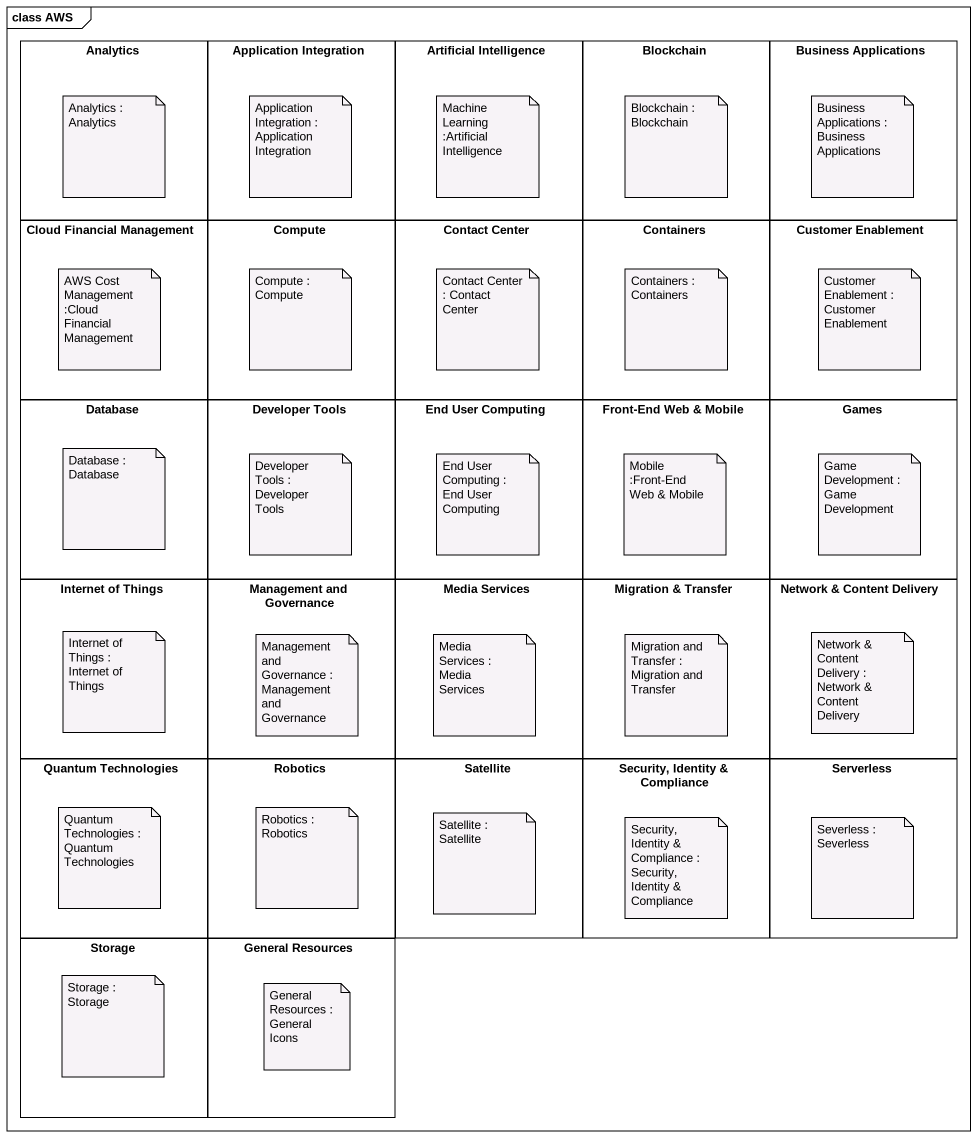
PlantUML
@startuml
mainframe class AWS
rectangle Analytics
rectangle "Application Integration" as Application_Integration
rectangle "Artificial Intelligence" as Artificial_Intelligence
rectangle Blockchain
rectangle "Business Applications" as Business_Applications
rectangle "Cloud Financial Management" as Cloud_Financial_Management
rectangle Compute
rectangle "Contact Center" as Contact_Center
rectangle Containers
rectangle "Customer Enablement" as Customer_Enablement
rectangle "Database" as Database_
rectangle "Developer Tools" as Developer_Tools
rectangle "End User Computing" as End_User_Computing
rectangle "Front-End Web & Mobile" as Front_End_Web_Mobile
rectangle Games
rectangle "Internet of Things" as Internet_of_Things
rectangle "Management and Governance" as Management_and_Governance
rectangle "Media Services" as Media_Services
rectangle "Migration & Transfer" as Migration_Transfer
rectangle "Network & Content Delivery" as Network_Content_Delivery
rectangle "Quantum Technologies" as Quantum_Technologies
rectangle Robotics
rectangle Satellite
rectangle "Security, Identity & Compliance" as Security_Identity_Compliance
rectangle Serverless
rectangle "Storage" as Storage_
rectangle "General Resources" as General_Resources
note as N1
  Analytics : Analytics
end note
note as N2
  Application Integration : Application Integration
end note
note as N3
  Machine Learning :Artificial Intelligence
end note
note as N4
  Blockchain : Blockchain
end note
note as N5
  Business Applications : Business Applications
end note
note as N6
  AWS Cost Management :Cloud Financial Management
end note
note as N7
  Compute : Compute
end note
note as N8
  Contact Center : Contact Center
end note
note as N9
  Containers : Containers
end note
note as N10
  Customer Enablement : Customer Enablement
end note
note as N11
  Database : Database
end note
note as N12
  Developer Tools : Developer Tools
end note
note as N13
  End User Computing : End User Computing
end note
note as N14
  Mobile :Front-End Web & Mobile
end note
note as N15
  Game Development : Game Development
end note
note as N16
  Internet of Things : Internet of Things
end note
note as N17
  Management and Governance : Management and Governance
end note
note as N18
  Media Services : Media Services
end note
note as N19
  Migration and Transfer : Migration and Transfer
end note
note as N20
  Network & Content Delivery : Network & Content Delivery
end note
note as N21
  Quantum Technologies : Quantum Technologies
end note
note as N22
  Robotics : Robotics
end note
note as N23
  Satellite : Satellite
end note
note as N24
  Security, Identity & Compliance : Security, Identity & Compliance
end note
note as N25
  Severless : Severless
end note
note as N26
  Storage : Storage
end note
note as N27
  General Resources : General Icons
end note
@enduml
